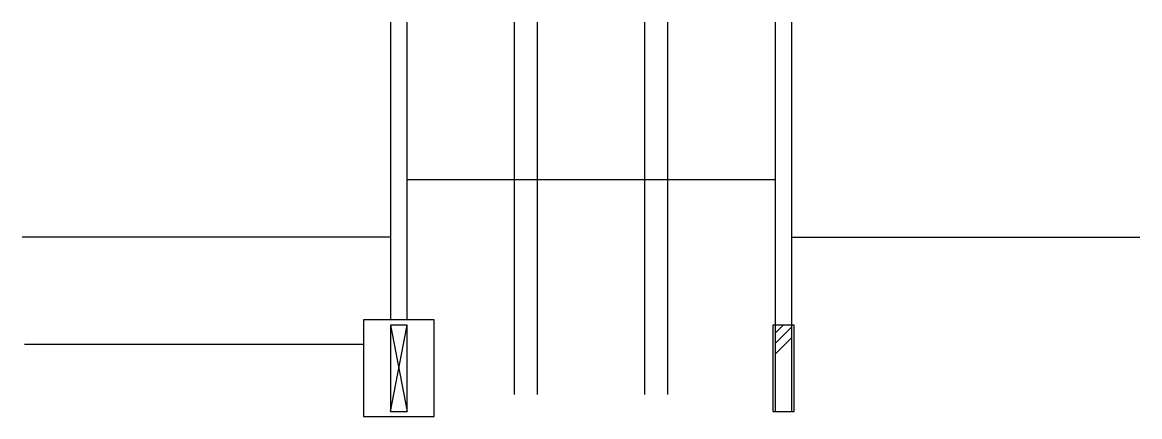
# Model space of a CAD drawing. Header units: metres. Extents: x 4701 to 5970, y 2672 to 3120.
import ezdxf

# ---------------------------------------------------------------- set-up
doc = ezdxf.new("R2010")
doc.units = ezdxf.units.M
for name, color, linetype in [('1', 7, 'Continuous'), ('3', 7, 'Continuous'), ('7', 7, 'Continuous'), ('Painéis', 7, 'Continuous')]:
    doc.layers.add(name, color=color, linetype=linetype)

msp = doc.modelspace()

# ---------------------------------------------------------------- linework, layer by layer
at = {"layer": '1', "color": 7, "lineweight": 25}
for p, q in [((5119.2, 2678.2), (5138.2, 2776.2)), ((5119.2, 2776.2), (5138.2, 2678.2))]:
    msp.add_line(p, q, dxfattribs=at)
at = {"layer": '3', "color": 7, "lineweight": 25}
for p, q in [((5556.2, 2767.2), (5565.1, 2776.2)), ((5556.2, 2755.2), (5575.2, 2774.2)), ((5556.2, 2743.2), (5575.2, 2762.2))]:
    msp.add_line(p, q, dxfattribs=at)
for points in [[(5119.2, 3120.2), (5119.2, 2782.2)], [(5138.2, 2782.2), (5138.2, 3120.2)], [(5556.2, 3120.2), (5556.2, 2776.2)], [(5575.2, 2776.2), (5575.2, 3120.2)], [(5088.7, 2672.2), (5168.7, 2672.2), (5168.7, 2782.2), (5088.7, 2782.2), (5088.7, 2672.2)]]:
    msp.add_lwpolyline(points, dxfattribs=at)
at = {"layer": '7', "color": 7, "lineweight": 25}
for points in [[(5119.2, 2678.2), (5138.2, 2678.2), (5138.2, 2776.2), (5119.2, 2776.2), (5119.2, 2678.2)], [(5553.7, 2678.2), (5577.7, 2678.2), (5577.7, 2776.2), (5553.7, 2776.2), (5553.7, 2678.2)], [(5556.2, 2678.2), (5575.2, 2678.2), (5575.2, 2776.2), (5556.2, 2776.2), (5556.2, 2678.2)]]:
    msp.add_lwpolyline(points, dxfattribs=at)
at = {"layer": 'Painéis', "color": 7, "lineweight": 25}
for p, q in [((5260.2, 2697.2), (5260.2, 3120.2)), ((5286.2, 2697.2), (5286.2, 3120.2)), ((5408.2, 2697.2), (5408.2, 3120.2)), ((5434.2, 2697.2), (5434.2, 3120.2)), ((5556.2, 2941.2), (5138.2, 2941.2)), ((5119.2, 2876.2), (4701.1, 2876.2)), ((5575.2, 2876.2), (5970.2, 2876.2)), ((5088.7, 2754.2), (4703.7, 2754.2))]:
    msp.add_line(p, q, dxfattribs=at)

doc.saveas('drawing.dxf')
